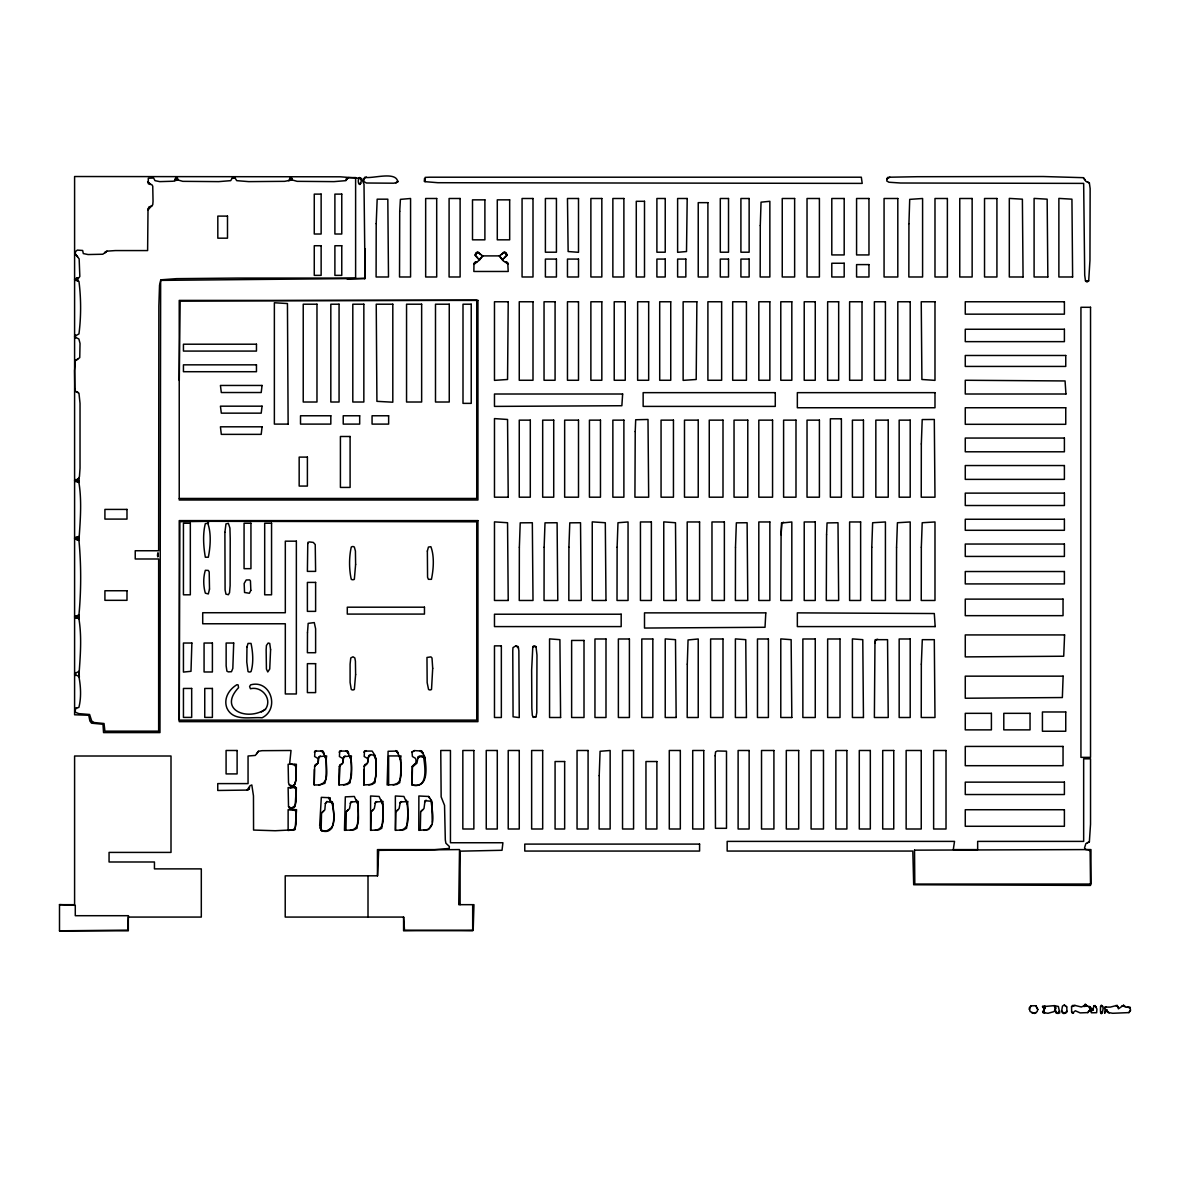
<?xml version="1.0" encoding="UTF-8"?>
<svg xmlns="http://www.w3.org/2000/svg" width="1190" height="1190" viewBox="0 0 1190 1190"><rect width="100%" height="100%" fill="white"/><g stroke="black" fill="none" stroke-linecap="round" stroke-linejoin="round"><path stroke-width="1.5" d="M179.274 380.428L180.151 301.025L476.744 300.148L476.744 498.461L179.274 498.461M314.264 784.894L314.368 769.499M339.061 784.894L340.117 764.649M345.933 830.308L346.32 811.714L349.518 808.62L350.767 802.03L358.324 801.45C356.316 809.587 363.292 828.627 350.381 830.308M363.843 784.894L363.947 769.499M370.715 830.308L371.101 811.714L374.3 808.62L375.564 802.03L383.12 801.45C381.112 809.587 388.074 828.627 375.177 830.308M395.511 830.308L395.898 811.714L399.096 808.62L400.346 802.03L407.902 801.45C405.894 809.587 412.87 828.627 399.959 830.308M420.293 830.308L420.68 811.714L423.982 808.516L425.038 800.677L431.137 801.257C431.717 809.616 437.593 829.817 423.819 830.352M365.077 278.445L364.006 184.167L361.582 178.455L340.295 176.804L74.598 176.522L74.598 714.774L88.729 715.264L89.89 720.976L91.541 723.193L102.965 724.264L103.545 732.594L159.966 732.594L160.65 280.379L365.077 278.445L347.168 279.025M781.086 534.846L780.789 600.474L791.826 600.474L791.826 521.964L781.562 523.035L781.086 534.846L781.86 522.737M475.227 262.083L473.962 264.314L473.858 271.469L508.219 271.469L507.743 262.767L503.578 261.22L499.324 255.895L482.768 255.895L477.443 252.206L475.896 252.89L475.227 255.404L479.377 260.149L473.962 264.314L474.349 262.767L477.056 261.8M364.78 278.728L365.271 248.725M74.598 336.264L78.957 333.944C81.158 316.704 81.143 298.616 78.957 281.361L74.598 279.233L78.957 277.776L79.834 276.422L79.15 258.899L75.282 253.961L75.476 251.64L77.32 250.093L82.646 250.48L83.315 253.574L88.06 254.541L102.786 254.243L106.951 251.15L115.371 250.569L147.619 250.569L148.006 209.604L152.751 204.769L153.034 201.378L152.751 186.175L151.874 184.718L148.289 183.662L148.289 178.232L153.614 178.039L154.983 180.657L159.728 181.624L173.085 181.237L177.92 179.883L176.76 177.563L175.213 179.199L182.769 181.341L218.692 181.624L230.696 180.657L232.243 178.143A2.023 2.023 0 0 1 235.159 178.143L236.706 180.657L248.71 181.624L284.633 181.341L292.19 179.883L291.119 177.563L289.482 179.199L297.128 181.341L334.018 181.624L345.829 180.657L346.32 178.619L348.254 177.652L355.617 177.563L355.617 278.073L237.479 278.073L176.566 278.653L160.888 279.814L159.534 285.243L158.85 306.053L158.657 550.747L135.229 550.747L135.229 558.988L158.657 558.988L158.657 731.151L104.913 731.151L104.036 723.505L92.136 722.33L89.607 714.491L78.867 713.628L75.386 712.274L75.193 708.392L78.867 707.425C81.411 697.771 80.786 686.139 78.867 676.441C80.266 656.255 82.259 635.356 78.287 615.334L78.957 614.754C81.232 590.314 81.232 564.938 78.957 540.483C80.28 520.194 82.214 499.146 78.287 479.005L79.447 476.58L80.028 468.146L80.028 403.365L78.957 393.206L75.386 391.272L74.806 387.97L74.598 370.64L75.386 360.481L79.745 357.669L80.028 343.434L78.867 338.971L74.598 336.949M874.962 643.255L874.382 717.496L888.231 717.496L887.547 639.67L875.557 639.67L874.962 643.255L875.557 639.67M325.406 803.488L324.825 809.869L321.523 812.978L321.136 830.308C338.198 834.532 333.929 812.324 331.98 802.61L326.953 801.539L325.406 803.488L326.953 801.539M432.238 822.216L431.762 801.019L428.564 796.467L418.88 795.991L418.791 830.352L428.43 829.534L431.821 824.491M318.727 784.894C331.638 783.124 324.647 764.114 326.655 755.933L319.113 756.617L317.849 763.207L314.547 766.375L316.109 764.263M343.508 784.894C356.42 783.124 349.443 764.114 351.452 755.933L343.895 756.617L342.631 763.207L339.329 766.375L339.031 769.558L338.942 784.954L347.168 784.463L350.172 782.723C350.559 774.11 353.802 762.299 348.997 755.234L347.644 751.069L339.715 751.069L339.418 756.498L342.512 758.342A5.385 5.385 0 0 1 342.512 763.37L341.351 764.337M424.399 181.267L425.172 177.399L429.828 177.206L861.322 177.206L862.2 183.394L437.861 182.71L424.979 181.654L424.503 178.753L424.979 181.654L424.309 180.969M412.008 752.139L412.409 756.498L415.503 758.342A6.352 6.352 0 0 1 415.503 763.37L412.305 766.375L411.919 784.954C428.98 789.223 424.815 766.241 423.595 756.617L418.166 756.706L416.902 763.207L412.454 766.881L412.067 784.894C429.144 788.985 426.332 767.059 424.785 756.885L421.885 751.069L414.432 750.593L412.008 752.139L414.432 750.593M296.161 790.666L295.09 806.151L294.019 807.698L288.709 809.438L294.599 809.825L295.774 810.896L296.161 823.376L294.793 829.772L275.158 830.739L253.559 830.055L253.47 795.887L251.819 784.954L250.079 785.727L247.089 790.086L217.755 790.472L217.755 783.6L248.055 783.6L248.055 756.007L255.314 755.427L258.409 751.277L261.993 750.682L291.029 750.488L289.676 763.37L295.774 765.601L296.161 778.959L294.793 784.18L290.062 787.959L294.986 786.605L296.161 790.666L294.986 786.605M1055.59 1010.965L1054.325 1005.639L1042.425 1006.695L1044.939 1008.346L1042.708 1012.511L1048.033 1013.285L1054.028 1011.634L1056.066 1008.064L1054.325 1005.639L1058.386 1006.502L1059.74 1012.898L1055.783 1012.794L1055.59 1010.965L1057.33 1013.478L1059.65 1010.965L1058.297 1013.478M1066.999 1011.351L1066.716 1006.889L1064.291 1005.059L1062.462 1006.115L1061.688 1010.86L1062.268 1012.705L1063.905 1013.478L1066.523 1012.601L1066.999 1011.351L1063.905 1013.478L1061.688 1010.86M314.651 766.3L314.16 784.954L319.575 784.954L324.9 783.303L326.06 778.171L326.253 759.979L322.862 751.069L314.933 751.069L314.636 756.498L317.745 758.342A5.385 5.385 0 0 1 317.745 763.37L316.585 764.337M368.781 784.894L371.875 784.121L374.493 781.399L375.847 776.267L375.757 758.461L374.017 755.353L370.908 754.579L368.781 755.546L367.427 763.207L364.229 766.3L363.709 784.954L371.949 784.463L374.939 782.723C375.906 773.5 377.453 763.608 374.463 754.653L372.143 751.069L364.497 751.069L364.2 756.498L367.293 758.342A5.385 5.385 0 0 1 367.293 763.37L364.095 766.375L364.913 764.649M208.324 523.645L208.533 521.309L476.744 521.8L476.744 720.114L179.274 720.114L179.869 521.696L208.533 521.309L207.744 523.243L205.334 523.645C202.627 534.131 203.49 546.671 205.334 557.232L208.324 557.232C210.437 546.82 211.404 533.075 207.744 523.243M1089.757 1006.606L1092.465 1009.313L1090.427 1011.441L1092.941 1010.191L1093.818 1005.922L1095.068 1005.535L1096.912 1009.031L1096.63 1012.705L1091.394 1012.794L1089.757 1006.606L1084.328 1005.729L1081.323 1006.993L1075.031 1005.446L1072.621 1005.446L1071.55 1006.695L1071.655 1011.931L1072.428 1013.285L1075.329 1010.771L1080.163 1012.898L1087.809 1012.601L1090.233 1009.418L1088.776 1006.606M887.071 178.753L886.773 180.969L888.915 182.234L900.518 183.007L1083.659 183.394L1084.715 275.247L1085.488 280.87L1087.333 281.837L1088.686 280.87L1089.951 260.342L1090.144 188.526L1089.356 182.903L1085.786 181.267L1083.361 177.682L1043.199 176.522L917.178 176.715L889.882 177.206L887.547 177.488L887.071 178.753L889.882 177.206M364.006 178.753L363.813 181.549L366.431 183.007L393.92 183.201L397.787 182.04C396.553 170.691 372.529 179.036 364.69 177.295L364.006 178.753L366.327 177.013M158.359 556.37L157.779 552.978L157.496 555.403L157.779 556.846L158.27 553.172M78.867 676.441L78.957 671.398L74.598 673.629M1042.812 1007.573L1043.005 1006.219L1044.255 1007.96L1044.835 1005.833L1044.939 1008.346M78.957 478.321L78.957 482.486L77.796 481.905L78.287 479.005L74.598 480.254M78.957 614.754L78.957 618.83L77.796 618.25L78.287 615.334L74.598 616.598M1100.586 1006.413C1099.471 1024.352 1106.73 1002.53 1100.586 1006.413L1102.52 1006.413L1101.36 1005.148M295.194 828.374L296.548 809.676L288.129 809.676L288.129 830.501L294.034 829.623L295.194 828.374L292.472 830.01M78.287 539.814L78.957 536.422L74.598 538.163L78.957 540.483M346.9 177.95L346.513 179.779L348.254 177.652M1105.049 1012.705L1104.856 1007.097L1110.359 1007.097L1117.232 1005.342L1118.407 1008.837L1123.524 1005.252L1125.755 1007.097L1129.92 1007.097L1130.5 1010.191L1128.953 1012.601L1112.695 1013.285L1107.459 1012.318L1106.685 1009.611L1104.662 1012.988L1106.685 1009.611M1089.356 841.866L1090.531 824.254L1090.531 758.818L1083.659 758.818L1083.659 841.389L977.659 841.389L977.659 849.615L953.279 849.615L954.529 841.389L727.164 841.389L727.164 851.058L912.819 851.058L913.682 884.75L1090.531 885.42L1090.144 851.832L1089.162 849.898L1085.682 849.511L1084.521 847.964L1085.875 843.606L1089.356 841.866L1087.422 842.743M256.668 753.791L258.409 751.277M1037.769 1009.507L1037.189 1011.545L1034.571 1013.478L1030.123 1011.545L1029.261 1007.87L1031.001 1005.833L1035.836 1005.729L1037.769 1009.507L1035.836 1005.729M1084.521 1005.059L1086.068 1005.059L1085.295 1004.092L1084.328 1005.729L1086.068 1005.059L1087.229 1006.026L1083.748 1006.502M249.498 787.185L249.112 789.208L247.089 790.086M74.598 538.654L75.476 539.323L75.476 537.389L76.933 539.71L77.796 537.002M150.713 206.51L148.006 209.604L148.869 207L151.874 206.123M532.808 646.631L531.647 670.163L531.841 708.288L532.332 715.354L533.492 717.391L536.006 716.811L536.779 712.646L536.973 655.065L536.006 646.631L534.161 645.858L532.808 646.631L536.006 646.631M339.329 766.375L340.89 764.263M412.305 766.375L414.343 764.337M321.523 812.978L323.665 811.03M78.287 479.005L76.933 481.905L74.598 480.745L75.476 479.585L77.796 481.905M78.287 615.334L76.933 618.25L74.598 617.074L75.476 615.914L77.796 618.25M1029.261 1009.507L1031.001 1005.833M502.715 259.375L506.866 255.404L506.196 252.89L504.649 252.206L499.324 255.895L502.715 260.149M265.459 709.27C272.644 698.961 261.874 685.916 250.45 688.742L249.588 686.511L250.644 684.86C270.561 679.267 280.186 708.838 262.068 717.793C250.54 716.737 233.151 721.78 226.918 708.11C223.304 698.619 228.941 689.441 236.988 684.666L238.149 684.964L238.55 687.671C217.725 709.88 247.386 721.423 265.459 709.27L261.398 711.977M330.032 799.665L329.749 797.731L321.315 797.345L319.679 825.607L321.419 830.739C337.529 835.96 333.825 811.134 332.456 801.986L330.225 800.93L328.38 797.434M74.598 279.709L75.476 280.394L76.933 278.073L77.796 280.885L77.796 278.073M174.737 180.657L175.213 179.199L177.533 178.143L175.599 178.143M1128.953 1012.601L1130.5 1010.191M148.006 209.604L150.044 206.51M248.338 789.699L249.498 787.959M1087.809 1012.601L1090.233 1009.418L1092.361 1008.644M479.377 260.149L482.768 255.895L479.377 259.375M358.711 178.53L359.484 177.563L360.644 178.53A6.158 6.158 0 0 1 360.644 183.468L359.975 184.435L358.711 183.468A7.557 7.557 0 0 1 358.711 178.53L360.644 178.53L359.484 177.563M424.562 802.134L426.109 800.186M74.806 710.132L76.829 707.723M419.237 756.126L417.69 757.971L420.591 755.933L423.982 757.584L422.138 755.933M104.913 252.414L105.687 251.536M412.454 766.881L414.388 764.754M473.962 264.314L476.283 261.8M318.533 757.881L320.274 756.037M343.315 757.881L345.055 756.037M368.305 757.301L370.908 754.579M475.227 254.437L477.443 252.206L475.227 255.404L477.636 257.724M346.32 811.714L348.358 809.676M371.101 811.714L373.139 809.676M395.898 811.714L397.936 809.676M1104.469 1008.153L1105.822 1006.8M1101.36 1013.478L1102.52 1012.318L1100.586 1012.318M504.456 257.724L506.866 255.404L504.649 252.206L506.866 254.437M420.68 811.714L422.822 809.676M292.963 785.95L294.897 784.121L295.968 780.045L296.355 764.263L288.129 764.263L288.516 782.961L289.869 785.668L292.963 785.95L289.185 784.894M350.187 803.295L352.032 801.539M374.984 803.295L376.813 801.539M399.766 803.295L401.61 801.539M104.913 252.89L106.951 251.15M395.943 183.007L397.981 181.267M359.484 184.435L360.644 183.468L358.711 183.468M288.516 180.657L292.19 179.883M314.353 752.139L316.391 750.593M339.135 752.139L341.158 750.593M363.902 752.139L365.94 750.593M328.113 830.204L332.278 827.496M315.231 764.724L316.689 764.263M364.78 764.724L365.687 764.263M75.386 360.481L77.796 359.306M289.482 179.883L291.803 178.143L289.869 178.143M503.682 252.206L501.347 254.541M515.88 645.858L512.964 647.613L512.771 650.99L513.069 716.811L519.256 717.585L518.87 650.707L518.096 646.542L515.88 645.858L518.587 648M781.562 523.035L783.689 522.261M1071.55 1006.695L1075.031 1005.446M291.223 808.322L295.09 805.615L296.057 801.926L296.355 787.602L288.129 787.602L288.516 806.582L291.223 808.322L288.516 806.582M1086.262 281.628L1088.686 280.87L1085.488 280.87M875.364 639.863L877.684 639.283M393.087 784.894C405.998 783.124 399.022 764.114 401.03 755.933L388.639 755.933L388.639 784.894M1090.233 1009.418L1092.941 1010.191M59.5 930.818L127.672 930.134L128.446 915.705L75.282 915.705L75.282 905.352L59.5 904.579L59.5 930.818L128.312 930.818L128.312 917.073L201.303 917.073L201.303 868.879L154.447 868.879L154.447 861.991L109.063 861.991L109.063 852.412L171.003 852.412L171.003 756.007L74.598 756.007L74.598 904.683L59.5 904.683M232.243 178.143L235.159 178.143M175.213 179.199L177.92 179.199M289.482 179.199L292.19 179.199M175.213 179.883L177.92 179.883M532.808 716.811L536.006 716.811M374.463 754.653L375.817 758.818M324.9 756.007L326.253 759.979M399.245 756.007C402.399 763.415 400.584 774.229 399.721 782.723L396.523 784.463L387.137 784.954L388.104 751.277L397.207 751.069L400.599 759.979M356.554 800.052C359.707 807.965 357.892 819.226 357.045 828.225L353.846 829.861L344.46 830.352L345.323 796.854L354.322 796.467L357.907 804.306M381.336 800.052C384.474 807.965 382.674 819.226 381.812 828.225L378.822 829.861L370.581 830.352L370.581 795.991L379.104 796.467L382.689 804.306M406.117 800.052C409.256 807.965 407.441 819.226 406.593 828.225L403.589 829.861L395.363 830.352L395.363 795.991L403.886 796.467L407.471 804.306M403.648 917.073L285.213 917.073L285.213 875.84L377.587 875.81L378.658 850.344L459.519 849.571L458.745 904.668L473.962 904.683L473.189 930.134L403.589 930.818L403.589 917.073L404.511 930.134L472.683 930.818L472.683 904.668M1031.864 1012.898L1035.94 1012.898M78.287 676.143L74.598 674.403M78.287 392.522L75.386 391.272M1123.524 1005.252L1124.981 1006.606L1121.977 1005.833M1127.302 1007.097L1130.396 1008.064M478.41 252.206L480.73 254.541M1093.818 1005.922L1096.228 1006.889M292.472 809.542L295.774 810.896M1087.333 182.04L1089.356 182.903M1083.361 177.682L1085.012 179.72M348.611 753.791L346.097 750.682L348.328 751.946M323.844 753.791L321.315 750.682L323.546 751.946M1115.789 1005.535L1118.109 1006.889M91.258 720.976L94.159 722.821M1071.655 1011.931L1073.484 1013.285M1064.291 1005.059L1066.716 1006.889M505.036 261.8L508.13 264.314L506.866 262.083M422.956 752.913L420.144 750.593L422.956 753.791M346.097 750.682L348.611 752.913M321.315 750.682L323.844 752.913M150.713 184.435L147.619 181.624L149.851 184.435M428.564 796.467L429.828 798.401M1042.619 1011.351L1044.448 1013.092L1044.061 1009.611M398.174 752.913L395.853 750.593L398.174 753.791M505.81 261.8L508.13 264.314M1106.983 1010.667L1109.11 1012.988M75.282 253.961L77.603 256.772M319.961 828.032L322.579 831.215M331.103 801.51L333.036 804.024M374.017 755.353L375.757 758.461M329.749 797.731L330.329 799.174M1043.005 1006.219L1043.675 1007.96M424.012 756.007L425.276 759.399M294.704 764.426L296.161 768.398M430.884 800.052L432.149 803.726M349.682 756.007L351.035 759.979M1043.585 1009.998L1044.448 1013.092M78.957 671.398L79.358 677.214M460.113 904.683L460.113 851.162L502.031 850.285L502.909 842.743L450.445 842.743L450.445 750.488L440.761 750.488L441.148 796.854L444.539 805.377L445.313 839.932L445.893 843.219L449.374 846.507L449.18 848.455L434.573 849.615L377.453 849.615L377.453 875.84M368.007 875.81L368.007 917.073M76.933 278.073L76.933 280.885M76.933 537.002L76.933 539.71M75.476 278.46L75.476 280.394M75.476 335.104L75.476 338.109M75.476 479.585L75.476 481.519M75.476 615.914L75.476 617.863M75.476 672.573L75.476 675.474M224.895 532.346L225.089 589.972L225.951 594.137L228.376 594.717L229.536 592.679L230.116 585.703L230.22 538.743L229.923 528.092L228.376 523.347L225.951 523.927L224.895 532.346M376.204 223.661L376.1 276.987L388.49 276.987L387.821 199.176L377.171 199.176L376.204 223.661M519.361 547.236L519.256 600.474L533.001 600.474L532.332 522.737L520.223 522.841L519.361 547.236M544.142 547.236L544.038 600.474L557.783 600.474L557.098 522.737L545.005 522.841L544.142 547.236M568.909 547.236L568.82 600.474L581.211 600.474L580.527 522.737L569.787 522.841L568.909 547.236M599.21 775.657L599.12 828.999L610.143 828.999L610.143 750.488L600.087 751.277L599.21 775.657M617.119 547.236L617.015 600.474L628.052 600.474L628.052 521.964L617.982 522.737L617.119 547.236M687.285 664.154L687.195 717.496L698.232 717.496L698.232 638.985L688.058 639.952L687.285 664.154M735.494 547.236L735.39 600.474L747.781 600.474L747.112 522.737L736.357 522.841L735.494 547.236M760.276 225.594L760.172 276.987L769.856 276.987L769.856 201.303L761.05 202.166L760.276 225.594M871.779 547.236L871.675 600.474L885.42 600.474L885.42 521.964L872.642 522.737L871.779 547.236M896.561 547.236L896.457 600.474L910.201 600.474L910.201 521.964L897.424 522.737L896.561 547.236M908.937 223.661L908.848 276.987L922.592 276.987L922.592 198.492L909.71 199.37L908.937 223.661M921.328 443.959L921.239 497.197L934.983 497.197L934.299 419.475L922.205 419.564L921.328 443.959M921.328 547.236L921.239 600.474L934.983 600.474L934.983 521.964L922.205 522.737L921.328 547.236M921.328 664.154L921.239 717.496L934.983 717.496L934.299 639.67L922.295 639.67L921.328 664.154M307.481 632.768L307.392 652.715L315.618 652.715L315.618 628.796L314.264 622.593L308.165 623.381L307.481 632.768M399.721 211.27L399.528 276.987L410.565 276.987L410.565 198.492L400.405 199.37L399.721 211.27M508.219 301.769L507.55 379.491L494.475 380.369L494.475 301.769L508.219 301.769M696.879 301.769L696.195 379.491L683.134 380.369L683.134 301.769L696.879 301.769M715.16 755.814L715.458 828.314L726.495 828.314L726.495 751.173L717.302 750.979L715.547 751.857L715.16 755.814M427.359 551.044L427.567 577.284L428.43 579.322L431.435 579.322C433.547 569.37 434.499 556.013 430.854 546.686L428.43 547.073L427.359 551.044M432.699 668.304L431.524 689.412A2.38 2.38 0 0 1 428.534 689.412L427.165 682.644L426.972 657.46L430.944 656.88L432.015 658.04L432.699 668.304M246.97 647.003L246.776 662.012L248.026 671.591A2.975 2.975 0 0 0 251.03 671.591C253.708 662.994 252.89 652.046 251.03 643.418L248.026 643.418L246.97 647.003M635.222 431.568L634.924 497.197L648.669 497.197L648 419.475L635.698 419.758L635.222 431.568M687.195 198.492L686.511 251.536L677.616 252.31L677.616 198.492L687.195 198.492M355.617 564.402L354.352 579.322A3.094 3.094 0 0 1 351.258 579.322C349.012 569.162 349.012 557.203 351.258 547.073A2.469 2.469 0 0 1 354.352 547.073L355.423 551.044L355.617 564.402M355.617 674.596L354.352 689.412A2.469 2.469 0 0 1 351.258 689.412L350.098 682.45L350.098 664.139L350.767 657.951L352.999 656.776L354.843 657.951L355.423 661.238L355.617 674.596M914.53 850.151L914.812 884.051L1090.962 884.051L1090.962 849.571L914.53 850.151M826.574 534.741L826.291 600.474L838.667 600.474L837.998 522.737L827.05 522.931L826.574 534.741M270.591 649.71L269.728 668.988L267.78 671.978L266.426 669.077L266.144 649.814L266.426 645.456L268.166 643.031L269.728 643.418L270.591 649.71M191.873 643.031L190.995 671.309L183.439 672.082L183.439 643.031L191.873 643.031M233.701 643.031L232.824 668.408L231.47 671.696L228.376 671.889L226.918 671.205L226.145 665.879L226.145 643.031L233.701 643.031M1063.131 676.158L1062.358 697.548L965.269 698.232L965.269 676.158L1063.131 676.158M1064.589 634.924L1063.711 656.226L965.269 656.895L965.269 634.924L1064.589 634.924M307.779 543.592L307.392 571.379L315.618 571.379L315.231 544.559L313.297 542.417L309.519 541.941L307.972 542.328L307.779 543.592M765.795 612.865L765.021 627.279L644.504 628.052L644.504 612.865L765.795 612.865M622.638 394.009L621.864 405.731L494.475 406.4L494.475 394.009L622.638 394.009M209.5 589.095L208.324 593.944L205.334 593.17C203.267 586.015 203.163 577.418 205.334 570.308L208.324 570.412L209.202 571.959L209.5 589.095M262.068 426.808L261.205 434.365L221.31 434.365L220.433 426.808L262.068 426.808M262.068 385.456L261.205 392.522L221.31 392.522L220.433 385.456L262.068 385.456M262.068 406.177L261.205 413.153L221.31 413.153L220.433 406.177L262.068 406.177M250.837 590.359L249.394 593.26L244.545 592.486L244.158 583.487L246.196 579.991L249.677 579.902L250.45 580.958L250.837 590.359M321.136 194.119L314.264 194.119L314.264 234.013L321.136 234.013L321.136 194.119M341.768 194.119L334.896 194.119L334.896 234.013L341.768 234.013L341.768 194.119M436.7 198.492L425.663 198.492L425.663 276.987L436.7 276.987L436.7 198.492M460.113 198.492L449.091 198.492L449.091 276.987L460.113 276.987L460.113 198.492M533.001 198.492L522.068 198.492L522.068 276.987L533.001 276.987L533.001 198.492M556.429 198.492L545.392 198.492L545.392 252.206L556.429 252.206L556.429 198.492M578.504 198.492L567.466 198.492L568.136 251.536L578.504 252.31L578.504 198.492M601.828 198.492L590.88 198.492L590.88 276.987L601.828 276.987L601.828 198.492M623.887 198.492L612.865 198.492L612.865 276.987L623.887 276.987L623.887 198.492M665.225 198.492L656.895 198.492L656.895 252.206L665.225 252.206L665.225 198.492M728.518 198.492L720.292 198.492L720.292 252.206L728.518 252.206L728.518 198.492M749.135 198.492L740.909 198.492L740.909 252.206L749.135 252.206L749.135 198.492M794.637 198.492L782.246 198.492L782.246 276.987L794.637 276.987L794.637 198.492M819.404 198.492L807.028 198.492L807.028 276.987L819.404 276.987L819.404 198.492M844.186 198.492L831.795 198.492L831.795 254.928L844.186 254.928L844.186 198.492M868.968 198.492L856.577 198.492L856.577 254.928L868.968 254.928L868.968 198.492M897.81 198.492L884.066 198.492L884.066 276.987L897.81 276.987L897.81 198.492M947.374 198.492L934.983 198.492L934.983 276.987L947.374 276.987L947.374 198.492M972.141 198.492L959.765 198.492L959.765 276.987L972.141 276.987L972.141 198.492M996.923 198.492L984.532 198.492L984.532 276.987L996.923 276.987L996.923 198.492M484.895 199.846L472.504 199.846L472.504 239.83L484.895 239.83L484.895 199.846M509.677 199.846L497.286 199.846L497.286 239.83L509.677 239.83L509.677 199.846M644.504 201.303L636.278 201.303L636.278 276.987L644.504 276.987L644.504 201.303M707.901 202.657L698.232 202.657L698.232 276.987L707.901 276.987L707.901 202.657M227.498 216.104L217.815 216.104L217.815 238.179L227.498 238.179L227.498 216.104M321.136 245.735L314.264 245.735L314.264 275.366L321.136 275.366L321.136 245.735M341.768 245.735L334.896 245.735L334.896 275.366L341.768 275.366L341.768 245.735M556.429 259.078L545.392 259.078L545.392 276.987L556.429 276.987L556.429 259.078M578.504 259.078L567.466 259.078L567.466 276.987L578.504 276.987L578.504 259.078M665.225 259.078L656.895 259.078L656.895 276.987L665.225 276.987L665.225 259.078M685.842 259.078L677.616 259.078L677.616 276.987L685.842 276.987L685.842 259.078M728.518 259.078L720.292 259.078L720.292 276.987L728.518 276.987L728.518 259.078M749.135 259.078L740.909 259.078L740.909 276.987L749.135 276.987L749.135 259.078M844.186 263.243L831.795 263.243L831.795 276.987L844.186 276.987L844.186 263.243M868.968 264.596L856.577 264.596L856.577 276.987L868.968 276.987L868.968 264.596M1023.058 276.987L1009.313 276.987L1009.313 198.403L1022.389 199.176L1023.058 276.987M1047.84 276.987L1034.095 276.987L1034.095 198.403L1047.155 199.176L1047.84 276.987M1072.621 276.987L1058.877 276.987L1058.877 198.403L1071.937 199.176L1072.621 276.987M477.934 300.416L179.229 300.416L179.229 499.993L477.934 499.993L477.934 300.416M533.001 301.769L519.256 301.769L519.256 380.264L533.001 380.264L533.001 301.769M555.076 301.769L544.038 301.769L544.038 380.264L555.076 380.264L555.076 301.769M578.504 301.769L567.466 301.769L567.466 380.264L578.504 380.264L578.504 301.769M601.828 301.769L590.88 301.769L590.88 380.264L601.828 380.264L601.828 301.769M625.241 301.769L614.219 301.769L614.219 380.264L625.241 380.264L625.241 301.769M648.669 301.769L637.632 301.769L637.632 380.264L648.669 380.264L648.669 301.769M670.744 301.769L659.706 301.769L659.706 380.264L670.744 380.264L670.744 301.769M721.646 301.769L707.901 301.769L707.901 380.264L721.646 380.264L721.646 301.769M746.428 301.769L732.683 301.769L732.683 380.264L746.428 380.264L746.428 301.769M769.856 301.769L758.818 301.769L758.818 380.264L769.856 380.264L769.856 301.769M791.826 301.769L780.789 301.769L780.789 380.264L791.826 380.264L791.826 301.769M815.254 301.769L804.217 301.769L804.217 380.264L815.254 380.264L815.254 301.769M838.667 301.769L827.645 301.769L827.645 380.264L838.667 380.264L838.667 301.769M862.006 301.769L849.615 301.769L849.615 380.264L862.006 380.264L862.006 301.769M885.42 301.769L874.382 301.769L874.382 380.264L885.42 380.264L885.42 301.769M910.201 301.769L897.81 301.769L897.81 380.264L910.201 380.264L910.201 301.769M934.983 301.769L921.239 301.769L921.908 379.491L934.983 380.369L934.983 301.769M1064.395 301.769L965.269 301.769L965.269 314.16L1064.395 314.16L1064.395 301.769M316.971 304.209L303.227 304.209L303.227 402.012L316.971 402.012L316.971 304.209M339.061 304.209L330.82 304.209L330.82 402.012L339.061 402.012L339.061 304.209M363.843 304.209L352.805 304.209L352.805 402.012L363.843 402.012L363.843 304.209M392.804 304.209L376.233 304.209L376.918 401.342L392.804 402.205L392.804 304.209M421.647 304.209L406.549 304.209L406.549 402.012L421.647 402.012L421.647 304.209M449.255 304.209L435.495 304.209L435.495 402.012L449.255 402.012L449.255 304.209M471.225 304.209L462.999 304.209L462.999 403.365L471.225 403.365L471.225 304.209M1090.531 307.288L1080.937 307.288L1080.937 757.361L1090.531 757.361L1090.531 307.288M1064.395 329.258L965.269 329.258L965.269 341.649L1064.395 341.649L1064.395 329.258M256.46 344.208L183.439 344.208L183.439 351.08L256.46 351.08L256.46 344.208M1065.749 355.483L965.269 355.483L965.269 366.431L1065.749 366.431L1065.749 355.483M256.46 364.839L183.439 364.839L183.439 371.711L256.46 371.711L256.46 364.839M775.27 392.655L643.15 392.655L643.15 406.4L775.27 406.4L775.27 392.655M934.983 392.655L797.345 392.655L797.345 407.754L934.983 407.754L934.983 392.655M1065.943 394.009L965.269 394.009L965.269 380.264L1065.065 380.949L1065.943 394.009M1065.749 407.754L965.269 407.754L965.269 424.309L1065.749 424.309L1065.749 407.754M330.82 415.771L300.52 415.771L300.52 424.101L330.82 424.101L330.82 415.771M359.678 415.771L343.226 415.771L343.226 424.101L359.678 424.101L359.678 415.771M388.639 415.771L372.068 415.771L372.068 424.101L388.639 424.101L388.639 415.771M841.389 418.791L830.352 418.791L830.352 497.197L841.389 497.197L841.389 418.791M530.294 420.144L519.256 420.144L519.256 497.197L530.294 497.197L530.294 420.144M553.722 420.144L542.685 420.144L542.685 497.197L553.722 497.197L553.722 420.144M578.504 420.144L564.655 420.144L564.655 497.197L578.504 497.197L578.504 420.144M600.474 420.144L589.437 420.144L589.437 497.197L600.474 497.197L600.474 420.144M623.887 420.144L612.865 420.144L612.865 497.197L623.887 497.197L623.887 420.144M673.451 420.144L661.06 420.144L661.06 497.197L673.451 497.197L673.451 420.144M698.232 420.144L684.488 420.144L684.488 497.197L698.232 497.197L698.232 420.144M722.999 420.144L709.255 420.144L709.255 497.197L722.999 497.197L722.999 420.144M747.781 420.144L734.037 420.144L734.037 497.197L747.781 497.197L747.781 420.144M772.563 420.144L758.818 420.144L758.818 497.197L772.563 497.197L772.563 420.144M795.991 420.144L783.6 420.144L783.6 497.197L795.991 497.197L795.991 420.144M819.404 420.144L807.028 420.144L807.028 497.197L819.404 497.197L819.404 420.144M863.449 420.144L852.412 420.144L852.412 497.197L863.449 497.197L863.449 420.144M888.231 420.144L875.84 420.144L875.84 497.197L888.231 497.197L888.231 420.144M910.201 420.144L899.164 420.144L899.164 497.197L910.201 497.197L910.201 420.144M288.129 424.101L274.369 424.101L274.369 302.766L287.445 303.539L288.129 424.101M350.098 436.492L340.414 436.492L340.414 487.424L350.098 487.424L350.098 436.492M1064.395 438.054L965.269 438.054L965.269 451.798L1064.395 451.798L1064.395 438.054M307.392 457.109L299.166 457.109L299.166 486.07L307.392 486.07L307.392 457.109M1064.395 465.543L965.269 465.543L965.269 479.377L1064.395 479.377L1064.395 465.543M1064.395 493.121L965.269 493.121L965.269 505.512L1064.395 505.512L1064.395 493.121M508.219 497.197L494.475 497.197L494.475 418.597L507.55 419.475L508.219 497.197M126.988 509.409L104.913 509.409L104.913 519.093L126.988 519.093L126.988 509.409M1064.395 519.256L965.269 519.256L965.269 530.294L1064.395 530.294L1064.395 519.256M477.934 520.61L179.229 520.61L179.229 721.646L477.934 721.646L477.934 520.61M651.376 521.964L640.443 521.964L640.443 600.474L651.376 600.474L651.376 521.964M699.586 521.964L687.195 521.964L687.195 600.474L699.586 600.474L699.586 521.964M724.368 521.964L711.977 521.964L711.977 600.474L724.368 600.474L724.368 521.964M769.856 521.964L758.818 521.964L758.818 600.474L769.856 600.474L769.856 521.964M815.254 521.964L804.217 521.964L804.217 600.474L815.254 600.474L815.254 521.964M860.638 521.964L849.615 521.964L849.615 600.474L860.638 600.474L860.638 521.964M190.326 523.243L183.439 523.243L183.439 594.807L190.326 594.807L190.326 523.243M250.941 523.243L244.069 523.243L244.069 568.671L250.941 568.671L250.941 523.243M271.558 523.243L264.686 523.243L264.686 594.807L271.558 594.807L271.558 523.243M296.355 541.167L285.317 541.167L285.317 612.731L202.716 612.731L202.716 623.768L285.317 623.768L285.317 693.963L296.355 693.963L296.355 541.167M1064.395 544.038L965.269 544.038L965.269 556.429L1064.395 556.429L1064.395 544.038M1064.395 571.527L965.269 571.527L965.269 583.918L1064.395 583.918L1064.395 571.527M315.618 582.416L307.392 582.416L307.392 611.363L315.618 611.363L315.618 582.416M126.988 590.746L104.913 590.746L104.913 600.325L126.988 600.325L126.988 590.746M1063.042 599.12L965.269 599.12L965.269 615.661L1063.042 615.661L1063.042 599.12M508.219 600.474L494.475 600.474L494.475 521.875L507.55 522.737L508.219 600.474M605.993 600.474L592.248 600.474L592.248 521.875L605.308 522.737L605.993 600.474M676.158 600.474L663.767 600.474L663.767 521.875L675.489 522.737L676.158 600.474M424.458 607.197L347.287 607.197L347.287 614.085L424.458 614.085L424.458 607.197M621.18 614.219L494.475 614.219L494.475 626.595L621.18 626.595L621.18 614.219M935.176 626.595L797.345 626.595L797.345 612.865L934.299 613.534L935.176 626.595M605.993 638.985L594.955 638.985L594.955 717.496L605.993 717.496L605.993 638.985M629.406 638.985L618.369 638.985L618.369 717.496L629.406 717.496L629.406 638.985M652.834 638.985L641.797 638.985L641.797 717.496L652.834 717.496L652.834 638.985M722.999 638.985L710.623 638.985L710.623 717.496L722.999 717.496L722.999 638.985M768.398 638.985L757.465 638.985L757.465 717.496L768.398 717.496L768.398 638.985M815.254 638.985L802.863 638.985L802.863 717.496L815.254 717.496L815.254 638.985M840.021 638.985L827.645 638.985L827.645 717.496L840.021 717.496L840.021 638.985M910.201 638.985L899.164 638.985L899.164 717.496L910.201 717.496L910.201 638.985M584.007 640.443L571.631 640.443L571.631 717.496L584.007 717.496L584.007 640.443M212.4 643.031L204.07 643.031L204.07 671.978L212.4 671.978L212.4 643.031M501.347 645.858L494.475 645.858L494.475 717.496L501.347 717.496L501.347 645.858M315.618 663.663L307.392 663.663L307.392 692.61L315.618 692.61L315.618 663.663M191.679 688.445L183.439 688.445L183.439 717.406L191.679 717.406L191.679 688.445M212.4 688.445L204.754 688.445L204.754 717.406L212.4 717.406L212.4 688.445M1065.749 711.977L1042.425 711.977L1042.425 731.24L1065.749 731.24L1065.749 711.977M991.404 713.331L965.269 713.331L965.269 729.872L991.404 729.872L991.404 713.331M1030.034 713.331L1003.795 713.331L1003.795 729.872L1030.034 729.872L1030.034 713.331M560.594 717.496L549.557 717.496L549.557 638.896L559.91 639.67L560.594 717.496M676.158 717.496L665.225 717.496L665.225 638.896L675.489 639.67L676.158 717.496M746.428 717.496L735.39 717.496L735.39 638.896L745.758 639.67L746.428 717.496M791.826 717.496L780.789 717.496L780.789 638.896L791.142 639.67L791.826 717.496M863.449 717.496L852.412 717.496L852.412 638.896L862.78 639.67L863.449 717.496M1063.042 746.428L965.269 746.428L965.269 765.691L1063.042 765.691L1063.042 746.428M237.108 750.488L226.085 750.488L226.085 773.916L237.108 773.916L237.108 750.488M473.858 750.488L462.836 750.488L462.836 828.999L473.858 828.999L473.858 750.488M497.286 750.488L486.249 750.488L486.249 828.999L497.286 828.999L497.286 750.488M519.256 750.488L508.219 750.488L508.219 828.999L519.256 828.999L519.256 750.488M542.685 750.488L531.647 750.488L531.647 828.999L542.685 828.999L542.685 750.488M588.083 750.488L577.046 750.488L577.046 828.999L588.083 828.999L588.083 750.488M633.571 750.488L622.534 750.488L622.534 828.999L633.571 828.999L633.571 750.488M680.323 750.488L669.286 750.488L669.286 828.999L680.323 828.999L680.323 750.488M703.751 750.488L692.714 750.488L692.714 828.999L703.751 828.999L703.751 750.488M749.135 750.488L738.112 750.488L738.112 828.999L749.135 828.999L749.135 750.488M773.916 750.488L761.526 750.488L761.526 828.999L773.916 828.999L773.916 750.488M798.698 750.488L786.307 750.488L786.307 828.999L798.698 828.999L798.698 750.488M823.48 750.488L811.089 750.488L811.089 828.999L823.48 828.999L823.48 750.488M846.893 750.488L835.871 750.488L835.871 828.999L846.893 828.999L846.893 750.488M870.321 750.488L859.284 750.488L859.284 828.999L870.321 828.999L870.321 750.488M893.75 750.488L882.712 750.488L882.712 828.999L893.75 828.999L893.75 750.488M921.239 750.488L906.14 750.488L906.14 828.999L921.239 828.999L921.239 750.488M946.02 750.488L933.629 750.488L933.629 828.999L946.02 828.999L946.02 750.488M564.655 761.526L555.076 761.526L555.076 828.999L564.655 828.999L564.655 761.526M656.895 761.526L645.962 761.526L645.962 828.999L656.895 828.999L656.895 761.526M1064.395 782.142L965.269 782.142L965.269 794.533L1064.395 794.533L1064.395 782.142M1064.395 809.736L965.269 809.736L965.269 826.277L1064.395 826.277L1064.395 809.736M699.586 844.097L524.775 844.097L524.775 851.058L699.586 851.058L699.586 844.097"/></g></svg>
